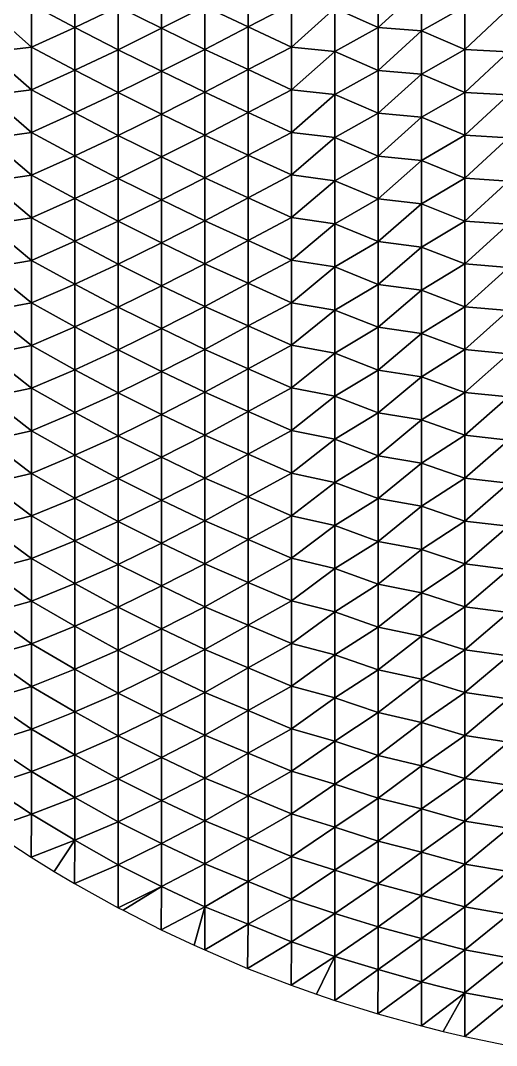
# Model space of a CAD drawing. Header units: inches. Extents: x -160 to 160, y -160 to 160.
# Drawn here: x -86.5 to -31.6, y -157.1 to -38.7 of the extents above; entities that cross this region are included whole.
import ezdxf

# ---------------------------------------------------------------- set-up
doc = ezdxf.new("R2010")
doc.units = ezdxf.units.IN
doc.header["$LTSCALE"] = 35.827254
doc.header["$MEASUREMENT"] = 0
doc.layers.add('1', color=7, linetype='CONTINUOUS')

msp = doc.modelspace()

# ---------------------------------------------------------------- linework, layer by layer
at = {"layer": '1', "linetype": 'CONTINUOUS'}
for points in [[(-80.23, -39.53), (-80.23, -34.59), (-85.24, -36.91), (-80.23, -39.53)], [(-80.23, -39.53), (-75.23, -37.16), (-80.23, -34.59), (-80.23, -39.53)], [(-70.22, -39.64), (-70.22, -34.68), (-75.23, -37.16), (-70.22, -39.64)], [(-70.22, -39.64), (-65.22, -37.13), (-70.22, -34.68), (-70.22, -39.64)], [(-60.22, -39.48), (-60.22, -34.54), (-65.22, -37.13), (-60.22, -39.48)], [(-60.22, -39.48), (-55.21, -36.9), (-60.22, -34.54), (-60.22, -39.48)], [(-45.2, -39.56), (-45.2, -34.61), (-50.2, -37.33), (-45.2, -39.56)], [(-45.2, -39.56), (-40.2, -34.95), (-45.2, -34.61), (-45.2, -39.56)], [(-40.2, -39.94), (-40.2, -34.95), (-45.2, -39.56), (-40.2, -39.94)], [(-40.2, -39.94), (-35.19, -37.14), (-40.2, -34.95), (-40.2, -39.94)], [(-85.24, -41.83), (-85.24, -36.91), (-90.25, -37.39), (-85.24, -41.83)], [(-90.25, -42.38), (-85.24, -41.83), (-90.25, -37.39), (-90.25, -42.38)], [(-85.24, -41.83), (-80.23, -39.53), (-85.24, -36.91), (-85.24, -41.83)], [(-75.23, -42.11), (-75.23, -37.16), (-80.23, -39.53), (-75.23, -42.11)], [(-75.23, -42.11), (-70.22, -39.64), (-75.23, -37.16), (-75.23, -42.11)], [(-65.22, -42.08), (-65.22, -37.13), (-70.22, -39.64), (-65.22, -42.08)], [(-65.22, -42.08), (-60.22, -39.48), (-65.22, -37.13), (-65.22, -42.08)], [(-55.21, -41.82), (-55.21, -36.9), (-60.22, -39.48), (-55.21, -41.82)], [(-55.21, -41.82), (-50.2, -37.33), (-55.21, -36.9), (-55.21, -41.82)], [(-50.2, -42.31), (-50.2, -37.33), (-55.21, -41.82), (-50.2, -42.31)], [(-50.2, -42.31), (-45.2, -39.56), (-50.2, -37.33), (-50.2, -42.31)], [(-35.19, -42.09), (-35.19, -37.14), (-40.2, -39.94), (-35.19, -42.09)], [(-35.19, -42.09), (-30.18, -37.37), (-35.19, -37.14), (-35.19, -42.09)], [(-30.18, -42.35), (-30.18, -37.37), (-35.19, -42.09), (-30.18, -42.35)], [(-80.23, -44.47), (-80.23, -39.53), (-85.24, -41.83), (-80.23, -44.47)], [(-80.23, -44.47), (-75.23, -42.11), (-80.23, -39.53), (-80.23, -44.47)], [(-70.22, -44.59), (-70.22, -39.64), (-75.23, -42.11), (-70.22, -44.59)], [(-70.22, -44.59), (-65.22, -42.08), (-70.22, -39.64), (-70.22, -44.59)], [(-60.22, -44.41), (-60.22, -39.48), (-65.22, -42.08), (-60.22, -44.41)], [(-60.22, -44.41), (-55.21, -41.82), (-60.22, -39.48), (-60.22, -44.41)], [(-45.2, -44.5), (-45.2, -39.56), (-50.2, -42.31), (-45.2, -44.5)], [(-45.2, -44.5), (-40.2, -39.94), (-45.2, -39.56), (-45.2, -44.5)], [(-40.2, -44.93), (-40.2, -39.94), (-45.2, -44.5), (-40.2, -44.93)], [(-40.2, -44.93), (-35.19, -42.09), (-40.2, -39.94), (-40.2, -44.93)], [(-85.24, -46.75), (-85.24, -41.83), (-90.25, -42.38), (-85.24, -46.75)], [(-90.25, -47.36), (-85.24, -46.75), (-90.25, -42.38), (-90.25, -47.36)], [(-85.24, -46.75), (-80.23, -44.47), (-85.24, -41.83), (-85.24, -46.75)], [(-75.23, -47.06), (-75.23, -42.11), (-80.23, -44.47), (-75.23, -47.06)], [(-75.23, -47.06), (-70.22, -44.59), (-75.23, -42.11), (-75.23, -47.06)], [(-65.22, -47.03), (-65.22, -42.08), (-70.22, -44.59), (-65.22, -47.03)], [(-65.22, -47.03), (-60.22, -44.41), (-65.22, -42.08), (-65.22, -47.03)], [(-55.21, -46.74), (-55.21, -41.82), (-60.22, -44.41), (-55.21, -46.74)], [(-55.21, -46.74), (-50.2, -42.31), (-55.21, -41.82), (-55.21, -46.74)], [(-50.2, -47.29), (-50.2, -42.31), (-55.21, -46.74), (-50.2, -47.29)], [(-50.2, -47.29), (-45.2, -44.5), (-50.2, -42.31), (-50.2, -47.29)], [(-35.19, -47.04), (-35.19, -42.09), (-40.2, -44.93), (-35.19, -47.04)], [(-35.19, -47.04), (-30.18, -42.35), (-35.19, -42.09), (-35.19, -47.04)], [(-30.18, -47.33), (-30.18, -42.35), (-35.19, -47.04), (-30.18, -47.33)], [(-80.23, -49.42), (-80.23, -44.47), (-85.24, -46.75), (-80.23, -49.42)], [(-80.23, -49.42), (-75.23, -47.06), (-80.23, -44.47), (-80.23, -49.42)], [(-70.22, -49.55), (-70.22, -44.59), (-75.23, -47.06), (-70.22, -49.55)], [(-70.22, -49.55), (-65.22, -47.03), (-70.22, -44.59), (-70.22, -49.55)], [(-60.22, -49.35), (-60.22, -44.41), (-65.22, -47.03), (-60.22, -49.35)], [(-60.22, -49.35), (-55.21, -46.74), (-60.22, -44.41), (-60.22, -49.35)], [(-45.2, -49.45), (-45.2, -44.5), (-50.2, -47.29), (-45.2, -49.45)], [(-45.2, -49.45), (-40.2, -44.93), (-45.2, -44.5), (-45.2, -49.45)], [(-40.2, -49.92), (-40.2, -44.93), (-45.2, -49.45), (-40.2, -49.92)], [(-40.2, -49.92), (-35.19, -47.04), (-40.2, -44.93), (-40.2, -49.92)], [(-85.24, -51.67), (-85.24, -46.75), (-90.25, -47.36), (-85.24, -51.67)], [(-85.24, -51.67), (-80.23, -49.42), (-85.24, -46.75), (-85.24, -51.67)], [(-75.23, -52.02), (-75.23, -47.06), (-80.23, -49.42), (-75.23, -52.02)], [(-75.23, -52.02), (-70.22, -49.55), (-75.23, -47.06), (-75.23, -52.02)], [(-65.22, -51.98), (-65.22, -47.03), (-70.22, -49.55), (-65.22, -51.98)], [(-65.22, -51.98), (-60.22, -49.35), (-65.22, -47.03), (-65.22, -51.98)], [(-55.21, -51.66), (-55.21, -46.74), (-60.22, -49.35), (-55.21, -51.66)], [(-55.21, -51.66), (-50.2, -47.29), (-55.21, -46.74), (-55.21, -51.66)], [(-50.2, -52.27), (-50.2, -47.29), (-55.21, -51.66), (-50.2, -52.27)], [(-50.2, -52.27), (-45.2, -49.45), (-50.2, -47.29), (-50.2, -52.27)], [(-35.19, -51.99), (-35.19, -47.04), (-40.2, -49.92), (-35.19, -51.99)], [(-35.19, -51.99), (-30.18, -47.33), (-35.19, -47.04), (-35.19, -51.99)], [(-30.18, -52.31), (-30.18, -47.33), (-35.19, -51.99), (-30.18, -52.31)], [(-90.25, -52.35), (-85.24, -51.67), (-90.25, -47.36), (-90.25, -52.35)], [(-80.23, -54.36), (-80.23, -49.42), (-85.24, -51.67), (-80.23, -54.36)], [(-80.23, -54.36), (-75.23, -52.02), (-80.23, -49.42), (-80.23, -54.36)], [(-70.22, -54.5), (-70.22, -49.55), (-75.23, -52.02), (-70.22, -54.5)], [(-70.22, -54.5), (-65.22, -51.98), (-70.22, -49.55), (-70.22, -54.5)], [(-60.22, -54.28), (-60.22, -49.35), (-65.22, -51.98), (-60.22, -54.28)], [(-60.22, -54.28), (-55.21, -51.66), (-60.22, -49.35), (-60.22, -54.28)], [(-45.2, -54.39), (-45.2, -49.45), (-50.2, -52.27), (-45.2, -54.39)], [(-45.2, -54.39), (-40.2, -49.92), (-45.2, -49.45), (-45.2, -54.39)], [(-40.2, -54.92), (-40.2, -49.92), (-45.2, -54.39), (-40.2, -54.92)], [(-40.2, -54.92), (-35.19, -51.99), (-40.2, -49.92), (-40.2, -54.92)], [(-85.24, -56.59), (-85.24, -51.67), (-90.25, -52.35), (-85.24, -56.59)], [(-85.24, -56.59), (-80.23, -54.36), (-85.24, -51.67), (-85.24, -56.59)], [(-75.23, -56.97), (-75.23, -52.02), (-80.23, -54.36), (-75.23, -56.97)], [(-75.23, -56.97), (-70.22, -54.5), (-75.23, -52.02), (-75.23, -56.97)], [(-65.22, -56.93), (-65.22, -51.98), (-70.22, -54.5), (-65.22, -56.93)], [(-65.22, -56.93), (-60.22, -54.28), (-65.22, -51.98), (-65.22, -56.93)], [(-55.21, -56.58), (-55.21, -51.66), (-60.22, -54.28), (-55.21, -56.58)], [(-55.21, -56.58), (-50.2, -52.27), (-55.21, -51.66), (-55.21, -56.58)], [(-35.19, -56.94), (-35.19, -51.99), (-40.2, -54.92), (-35.19, -56.94)], [(-35.19, -56.94), (-30.18, -52.31), (-35.19, -51.99), (-35.19, -56.94)], [(-90.25, -57.33), (-85.24, -56.59), (-90.25, -52.35), (-90.25, -57.33)], [(-50.2, -57.25), (-50.2, -52.27), (-55.21, -56.58), (-50.2, -57.25)], [(-50.2, -57.25), (-45.2, -54.39), (-50.2, -52.27), (-50.2, -57.25)], [(-30.18, -57.3), (-30.18, -52.31), (-35.19, -56.94), (-30.18, -57.3)], [(-80.23, -59.3), (-80.23, -54.36), (-85.24, -56.59), (-80.23, -59.3)], [(-80.23, -59.3), (-75.23, -56.97), (-80.23, -54.36), (-80.23, -59.3)], [(-60.22, -59.22), (-60.22, -54.28), (-65.22, -56.93), (-60.22, -59.22)], [(-60.22, -59.22), (-55.21, -56.58), (-60.22, -54.28), (-60.22, -59.22)], [(-45.2, -59.34), (-45.2, -54.39), (-50.2, -57.25), (-45.2, -59.34)], [(-45.2, -59.34), (-40.2, -54.92), (-45.2, -54.39), (-45.2, -59.34)], [(-70.22, -59.46), (-70.22, -54.5), (-75.23, -56.97), (-70.22, -59.46)], [(-70.22, -59.46), (-65.22, -56.93), (-70.22, -54.5), (-70.22, -59.46)], [(-40.2, -59.91), (-40.2, -54.92), (-45.2, -59.34), (-40.2, -59.91)], [(-40.2, -59.91), (-35.19, -56.94), (-40.2, -54.92), (-40.2, -59.91)], [(-85.24, -61.52), (-85.24, -56.59), (-90.25, -57.33), (-85.24, -61.52)], [(-85.24, -61.52), (-80.23, -59.3), (-85.24, -56.59), (-85.24, -61.52)], [(-55.21, -61.49), (-55.21, -56.58), (-60.22, -59.22), (-55.21, -61.49)], [(-55.21, -61.49), (-50.2, -57.25), (-55.21, -56.58), (-55.21, -61.49)], [(-90.25, -62.32), (-85.24, -61.52), (-90.25, -57.33), (-90.25, -62.32)], [(-75.23, -61.93), (-75.23, -56.97), (-80.23, -59.3), (-75.23, -61.93)], [(-75.23, -61.93), (-70.22, -59.46), (-75.23, -56.97), (-75.23, -61.93)], [(-65.22, -61.88), (-65.22, -56.93), (-70.22, -59.46), (-65.22, -61.88)], [(-65.22, -61.88), (-60.22, -59.22), (-65.22, -56.93), (-65.22, -61.88)], [(-50.2, -62.22), (-50.2, -57.25), (-55.21, -61.49), (-50.2, -62.22)], [(-50.2, -62.22), (-45.2, -59.34), (-50.2, -57.25), (-50.2, -62.22)], [(-35.19, -61.9), (-35.19, -56.94), (-40.2, -59.91), (-35.19, -61.9)], [(-35.19, -61.9), (-30.18, -57.3), (-35.19, -56.94), (-35.19, -61.9)], [(-30.18, -62.28), (-30.18, -57.3), (-35.19, -61.9), (-30.18, -62.28)], [(-80.23, -64.24), (-80.23, -59.3), (-85.24, -61.52), (-80.23, -64.24)], [(-80.23, -64.24), (-75.23, -61.93), (-80.23, -59.3), (-80.23, -64.24)], [(-70.22, -64.41), (-70.22, -59.46), (-75.23, -61.93), (-70.22, -64.41)], [(-70.22, -64.41), (-65.22, -61.88), (-70.22, -59.46), (-70.22, -64.41)], [(-60.22, -64.15), (-60.22, -59.22), (-65.22, -61.88), (-60.22, -64.15)], [(-60.22, -64.15), (-55.21, -61.49), (-60.22, -59.22), (-60.22, -64.15)], [(-45.2, -64.28), (-45.2, -59.34), (-50.2, -62.22), (-45.2, -64.28)], [(-45.2, -64.28), (-40.2, -59.91), (-45.2, -59.34), (-45.2, -64.28)], [(-40.2, -64.9), (-40.2, -59.91), (-45.2, -64.28), (-40.2, -64.9)], [(-40.2, -64.9), (-35.19, -61.9), (-40.2, -59.91), (-40.2, -64.9)], [(-85.24, -66.44), (-85.24, -61.52), (-90.25, -62.32), (-85.24, -66.44)], [(-85.24, -66.44), (-80.23, -64.24), (-85.24, -61.52), (-85.24, -66.44)], [(-55.21, -66.41), (-55.21, -61.49), (-60.22, -64.15), (-55.21, -66.41)], [(-55.21, -66.41), (-50.2, -62.22), (-55.21, -61.49), (-55.21, -66.41)], [(-90.25, -67.3), (-85.24, -66.44), (-90.25, -62.32), (-90.25, -67.3)], [(-75.23, -66.88), (-75.23, -61.93), (-80.23, -64.24), (-75.23, -66.88)], [(-75.23, -66.88), (-70.22, -64.41), (-75.23, -61.93), (-75.23, -66.88)], [(-65.22, -66.83), (-65.22, -61.88), (-70.22, -64.41), (-65.22, -66.83)], [(-65.22, -66.83), (-60.22, -64.15), (-65.22, -61.88), (-65.22, -66.83)], [(-50.2, -67.2), (-50.2, -62.22), (-55.21, -66.41), (-50.2, -67.2)], [(-50.2, -67.2), (-45.2, -64.28), (-50.2, -62.22), (-50.2, -67.2)], [(-35.19, -66.85), (-35.19, -61.9), (-40.2, -64.9), (-35.19, -66.85)], [(-35.19, -66.85), (-30.18, -62.28), (-35.19, -61.9), (-35.19, -66.85)], [(-30.18, -67.26), (-30.18, -62.28), (-35.19, -66.85), (-30.18, -67.26)], [(-80.23, -69.18), (-80.23, -64.24), (-85.24, -66.44), (-80.23, -69.18)], [(-80.23, -69.18), (-75.23, -66.88), (-80.23, -64.24), (-80.23, -69.18)], [(-70.22, -69.37), (-70.22, -64.41), (-75.23, -66.88), (-70.22, -69.37)], [(-70.22, -69.37), (-65.22, -66.83), (-70.22, -64.41), (-70.22, -69.37)], [(-60.22, -69.09), (-60.22, -64.15), (-65.22, -66.83), (-60.22, -69.09)], [(-60.22, -69.09), (-55.21, -66.41), (-60.22, -64.15), (-60.22, -69.09)], [(-45.2, -69.23), (-45.2, -64.28), (-50.2, -67.2), (-45.2, -69.23)], [(-45.2, -69.23), (-40.2, -64.9), (-45.2, -64.28), (-45.2, -69.23)], [(-40.2, -69.89), (-40.2, -64.9), (-45.2, -69.23), (-40.2, -69.89)], [(-40.2, -69.89), (-35.19, -66.85), (-40.2, -64.9), (-40.2, -69.89)], [(-85.24, -71.36), (-85.24, -66.44), (-90.25, -67.3), (-85.24, -71.36)], [(-90.25, -72.29), (-85.24, -71.36), (-90.25, -67.3), (-90.25, -72.29)], [(-85.24, -71.36), (-80.23, -69.18), (-85.24, -66.44), (-85.24, -71.36)], [(-75.23, -71.83), (-75.23, -66.88), (-80.23, -69.18), (-75.23, -71.83)], [(-75.23, -71.83), (-70.22, -69.37), (-75.23, -66.88), (-75.23, -71.83)], [(-65.22, -71.78), (-65.22, -66.83), (-70.22, -69.37), (-65.22, -71.78)], [(-65.22, -71.78), (-60.22, -69.09), (-65.22, -66.83), (-65.22, -71.78)], [(-55.21, -71.33), (-55.21, -66.41), (-60.22, -69.09), (-55.21, -71.33)], [(-55.21, -71.33), (-50.2, -67.2), (-55.21, -66.41), (-55.21, -71.33)], [(-50.2, -72.18), (-50.2, -67.2), (-55.21, -71.33), (-50.2, -72.18)], [(-50.2, -72.18), (-45.2, -69.23), (-50.2, -67.2), (-50.2, -72.18)], [(-35.19, -71.8), (-35.19, -66.85), (-40.2, -69.89), (-35.19, -71.8)], [(-35.19, -71.8), (-30.18, -67.26), (-35.19, -66.85), (-35.19, -71.8)], [(-30.18, -72.24), (-30.18, -67.26), (-35.19, -71.8), (-30.18, -72.24)], [(-80.23, -74.12), (-80.23, -69.18), (-85.24, -71.36), (-80.23, -74.12)], [(-80.23, -74.12), (-75.23, -71.83), (-80.23, -69.18), (-80.23, -74.12)], [(-70.22, -74.32), (-70.22, -69.37), (-75.23, -71.83), (-70.22, -74.32)], [(-70.22, -74.32), (-65.22, -71.78), (-70.22, -69.37), (-70.22, -74.32)], [(-60.22, -74.02), (-60.22, -69.09), (-65.22, -71.78), (-60.22, -74.02)], [(-60.22, -74.02), (-55.21, -71.33), (-60.22, -69.09), (-60.22, -74.02)], [(-45.2, -74.17), (-45.2, -69.23), (-50.2, -72.18), (-45.2, -74.17)], [(-45.2, -74.17), (-40.2, -69.89), (-45.2, -69.23), (-45.2, -74.17)], [(-40.2, -74.89), (-40.2, -69.89), (-45.2, -74.17), (-40.2, -74.89)], [(-40.2, -74.89), (-35.19, -71.8), (-40.2, -69.89), (-40.2, -74.89)], [(-85.24, -76.28), (-85.24, -71.36), (-90.25, -72.29), (-85.24, -76.28)], [(-85.24, -76.28), (-80.23, -74.12), (-85.24, -71.36), (-85.24, -76.28)], [(-75.23, -76.79), (-75.23, -71.83), (-80.23, -74.12), (-75.23, -76.79)], [(-75.23, -76.79), (-70.22, -74.32), (-75.23, -71.83), (-75.23, -76.79)], [(-65.22, -76.73), (-65.22, -71.78), (-70.22, -74.32), (-65.22, -76.73)], [(-65.22, -76.73), (-60.22, -74.02), (-65.22, -71.78), (-65.22, -76.73)], [(-55.21, -76.25), (-55.21, -71.33), (-60.22, -74.02), (-55.21, -76.25)], [(-55.21, -76.25), (-50.2, -72.18), (-55.21, -71.33), (-55.21, -76.25)], [(-50.2, -77.16), (-50.2, -72.18), (-55.21, -76.25), (-50.2, -77.16)], [(-50.2, -77.16), (-45.2, -74.17), (-50.2, -72.18), (-50.2, -77.16)], [(-35.19, -76.75), (-35.19, -71.8), (-40.2, -74.89), (-35.19, -76.75)], [(-35.19, -76.75), (-30.18, -72.24), (-35.19, -71.8), (-35.19, -76.75)], [(-90.25, -77.28), (-85.24, -76.28), (-90.25, -72.29), (-90.25, -77.28)], [(-30.18, -77.23), (-30.18, -72.24), (-35.19, -76.75), (-30.18, -77.23)], [(-80.23, -79.07), (-80.23, -74.12), (-85.24, -76.28), (-80.23, -79.07)], [(-80.23, -79.07), (-75.23, -76.79), (-80.23, -74.12), (-80.23, -79.07)], [(-70.22, -79.28), (-70.22, -74.32), (-75.23, -76.79), (-70.22, -79.28)], [(-70.22, -79.28), (-65.22, -76.73), (-70.22, -74.32), (-70.22, -79.28)], [(-60.22, -78.96), (-60.22, -74.02), (-65.22, -76.73), (-60.22, -78.96)], [(-60.22, -78.96), (-55.21, -76.25), (-60.22, -74.02), (-60.22, -78.96)], [(-45.2, -79.12), (-45.2, -74.17), (-50.2, -77.16), (-45.2, -79.12)], [(-45.2, -79.12), (-40.2, -74.89), (-45.2, -74.17), (-45.2, -79.12)], [(-40.2, -79.88), (-40.2, -74.89), (-45.2, -79.12), (-40.2, -79.88)], [(-40.2, -79.88), (-35.19, -76.75), (-40.2, -74.89), (-40.2, -79.88)], [(-85.24, -81.2), (-85.24, -76.28), (-90.25, -77.28), (-85.24, -81.2)], [(-85.24, -81.2), (-80.23, -79.07), (-85.24, -76.28), (-85.24, -81.2)], [(-75.23, -81.74), (-75.23, -76.79), (-80.23, -79.07), (-75.23, -81.74)], [(-75.23, -81.74), (-70.22, -79.28), (-75.23, -76.79), (-75.23, -81.74)], [(-65.22, -81.68), (-65.22, -76.73), (-70.22, -79.28), (-65.22, -81.68)], [(-65.22, -81.68), (-60.22, -78.96), (-65.22, -76.73), (-65.22, -81.68)], [(-55.21, -81.17), (-55.21, -76.25), (-60.22, -78.96), (-55.21, -81.17)], [(-55.21, -81.17), (-50.2, -77.16), (-55.21, -76.25), (-55.21, -81.17)], [(-35.19, -81.7), (-35.19, -76.75), (-40.2, -79.88), (-35.19, -81.7)], [(-35.19, -81.7), (-30.18, -77.23), (-35.19, -76.75), (-35.19, -81.7)], [(-90.25, -82.26), (-85.24, -81.2), (-90.25, -77.28), (-90.25, -82.26)], [(-50.2, -82.13), (-50.2, -77.16), (-55.21, -81.17), (-50.2, -82.13)], [(-50.2, -82.13), (-45.2, -79.12), (-50.2, -77.16), (-50.2, -82.13)], [(-30.18, -82.21), (-30.18, -77.23), (-35.19, -81.7), (-30.18, -82.21)], [(-80.23, -84.01), (-80.23, -79.07), (-85.24, -81.2), (-80.23, -84.01)], [(-80.23, -84.01), (-75.23, -81.74), (-80.23, -79.07), (-80.23, -84.01)], [(-70.22, -84.23), (-70.22, -79.28), (-75.23, -81.74), (-70.22, -84.23)], [(-70.22, -84.23), (-65.22, -81.68), (-70.22, -79.28), (-70.22, -84.23)], [(-60.22, -83.89), (-60.22, -78.96), (-65.22, -81.68), (-60.22, -83.89)], [(-60.22, -83.89), (-55.21, -81.17), (-60.22, -78.96), (-60.22, -83.89)], [(-45.2, -84.06), (-45.2, -79.12), (-50.2, -82.13), (-45.2, -84.06)], [(-45.2, -84.06), (-40.2, -79.88), (-45.2, -79.12), (-45.2, -84.06)], [(-40.2, -84.87), (-40.2, -79.88), (-45.2, -84.06), (-40.2, -84.87)], [(-40.2, -84.87), (-35.19, -81.7), (-40.2, -79.88), (-40.2, -84.87)], [(-85.24, -86.12), (-85.24, -81.2), (-90.25, -82.26), (-85.24, -86.12)], [(-85.24, -86.12), (-80.23, -84.01), (-85.24, -81.2), (-85.24, -86.12)], [(-55.21, -86.09), (-55.21, -81.17), (-60.22, -83.89), (-55.21, -86.09)], [(-55.21, -86.09), (-50.2, -82.13), (-55.21, -81.17), (-55.21, -86.09)], [(-90.25, -87.25), (-85.24, -86.12), (-90.25, -82.26), (-90.25, -87.25)], [(-75.23, -86.7), (-75.23, -81.74), (-80.23, -84.01), (-75.23, -86.7)], [(-75.23, -86.7), (-70.22, -84.23), (-75.23, -81.74), (-75.23, -86.7)], [(-65.22, -86.63), (-65.22, -81.68), (-70.22, -84.23), (-65.22, -86.63)], [(-65.22, -86.63), (-60.22, -83.89), (-65.22, -81.68), (-65.22, -86.63)], [(-50.2, -87.11), (-50.2, -82.13), (-55.21, -86.09), (-50.2, -87.11)], [(-50.2, -87.11), (-45.2, -84.06), (-50.2, -82.13), (-50.2, -87.11)], [(-35.19, -86.65), (-35.19, -81.7), (-40.2, -84.87), (-35.19, -86.65)], [(-35.19, -86.65), (-30.18, -82.21), (-35.19, -81.7), (-35.19, -86.65)], [(-30.18, -87.19), (-30.18, -82.21), (-35.19, -86.65), (-30.18, -87.19)], [(-80.23, -88.95), (-80.23, -84.01), (-85.24, -86.12), (-80.23, -88.95)], [(-80.23, -88.95), (-75.23, -86.7), (-80.23, -84.01), (-80.23, -88.95)], [(-60.22, -88.83), (-60.22, -83.89), (-65.22, -86.63), (-60.22, -88.83)], [(-60.22, -88.83), (-55.21, -86.09), (-60.22, -83.89), (-60.22, -88.83)], [(-70.22, -89.19), (-70.22, -84.23), (-75.23, -86.7), (-70.22, -89.19)], [(-70.22, -89.19), (-65.22, -86.63), (-70.22, -84.23), (-70.22, -89.19)], [(-45.2, -89.01), (-45.2, -84.06), (-50.2, -87.11), (-45.2, -89.01)], [(-45.2, -89.01), (-40.2, -84.87), (-45.2, -84.06), (-45.2, -89.01)], [(-40.2, -89.86), (-40.2, -84.87), (-45.2, -89.01), (-40.2, -89.86)], [(-40.2, -89.86), (-35.19, -86.65), (-40.2, -84.87), (-40.2, -89.86)], [(-85.24, -91.04), (-85.24, -86.12), (-90.25, -87.25), (-85.24, -91.04)], [(-85.24, -91.04), (-80.23, -88.95), (-85.24, -86.12), (-85.24, -91.04)], [(-55.21, -91.01), (-55.21, -86.09), (-60.22, -88.83), (-55.21, -91.01)], [(-55.21, -91.01), (-50.2, -87.11), (-55.21, -86.09), (-55.21, -91.01)], [(-90.25, -92.23), (-85.24, -91.04), (-90.25, -87.25), (-90.25, -92.23)], [(-75.23, -91.65), (-75.23, -86.7), (-80.23, -88.95), (-75.23, -91.65)], [(-75.23, -91.65), (-70.22, -89.19), (-75.23, -86.7), (-75.23, -91.65)], [(-65.22, -91.58), (-65.22, -86.63), (-70.22, -89.19), (-65.22, -91.58)], [(-65.22, -91.58), (-60.22, -88.83), (-65.22, -86.63), (-65.22, -91.58)], [(-50.2, -92.09), (-50.2, -87.11), (-55.21, -91.01), (-50.2, -92.09)], [(-50.2, -92.09), (-45.2, -89.01), (-50.2, -87.11), (-50.2, -92.09)], [(-35.19, -91.61), (-35.19, -86.65), (-40.2, -89.86), (-35.19, -91.61)], [(-35.19, -91.61), (-30.18, -87.19), (-35.19, -86.65), (-35.19, -91.61)], [(-30.18, -92.17), (-30.18, -87.19), (-35.19, -91.61), (-30.18, -92.17)], [(-80.23, -93.89), (-80.23, -88.95), (-85.24, -91.04), (-80.23, -93.89)], [(-80.23, -93.89), (-75.23, -91.65), (-80.23, -88.95), (-80.23, -93.89)], [(-70.22, -94.14), (-70.22, -89.19), (-75.23, -91.65), (-70.22, -94.14)], [(-70.22, -94.14), (-65.22, -91.58), (-70.22, -89.19), (-70.22, -94.14)], [(-60.22, -93.76), (-60.22, -88.83), (-65.22, -91.58), (-60.22, -93.76)], [(-60.22, -93.76), (-55.21, -91.01), (-60.22, -88.83), (-60.22, -93.76)], [(-45.2, -93.95), (-45.2, -89.01), (-50.2, -92.09), (-45.2, -93.95)], [(-45.2, -93.95), (-40.2, -89.86), (-45.2, -89.01), (-45.2, -93.95)], [(-40.2, -94.85), (-40.2, -89.86), (-45.2, -93.95), (-40.2, -94.85)], [(-40.2, -94.85), (-35.19, -91.61), (-40.2, -89.86), (-40.2, -94.85)], [(-85.24, -95.96), (-85.24, -91.04), (-90.25, -92.23), (-85.24, -95.96)], [(-85.24, -95.96), (-80.23, -93.89), (-85.24, -91.04), (-85.24, -95.96)], [(-55.21, -95.93), (-55.21, -91.01), (-60.22, -93.76), (-55.21, -95.93)], [(-55.21, -95.93), (-50.2, -92.09), (-55.21, -91.01), (-55.21, -95.93)], [(-90.25, -97.22), (-85.24, -95.96), (-90.25, -92.23), (-90.25, -97.22)], [(-75.23, -96.6), (-75.23, -91.65), (-80.23, -93.89), (-75.23, -96.6)], [(-75.23, -96.6), (-70.22, -94.14), (-75.23, -91.65), (-75.23, -96.6)], [(-65.22, -96.53), (-65.22, -91.58), (-70.22, -94.14), (-65.22, -96.53)], [(-65.22, -96.53), (-60.22, -93.76), (-65.22, -91.58), (-65.22, -96.53)], [(-50.2, -97.07), (-50.2, -92.09), (-55.21, -95.93), (-50.2, -97.07)], [(-50.2, -97.07), (-45.2, -93.95), (-50.2, -92.09), (-50.2, -97.07)], [(-35.19, -96.56), (-35.19, -91.61), (-40.2, -94.85), (-35.19, -96.56)], [(-35.19, -96.56), (-30.18, -92.17), (-35.19, -91.61), (-35.19, -96.56)], [(-30.18, -97.15), (-30.18, -92.17), (-35.19, -96.56), (-30.18, -97.15)], [(-80.23, -98.83), (-80.23, -93.89), (-85.24, -95.96), (-80.23, -98.83)], [(-80.23, -98.83), (-75.23, -96.6), (-80.23, -93.89), (-80.23, -98.83)], [(-70.22, -99.1), (-70.22, -94.14), (-75.23, -96.6), (-70.22, -99.1)], [(-70.22, -99.1), (-65.22, -96.53), (-70.22, -94.14), (-70.22, -99.1)], [(-60.22, -98.7), (-60.22, -93.76), (-65.22, -96.53), (-60.22, -98.7)], [(-60.22, -98.7), (-55.21, -95.93), (-60.22, -93.76), (-60.22, -98.7)], [(-45.2, -98.9), (-45.2, -93.95), (-50.2, -97.07), (-45.2, -98.9)], [(-45.2, -98.9), (-40.2, -94.85), (-45.2, -93.95), (-45.2, -98.9)], [(-40.2, -99.85), (-40.2, -94.85), (-45.2, -98.9), (-40.2, -99.85)], [(-40.2, -99.85), (-35.19, -96.56), (-40.2, -94.85), (-40.2, -99.85)], [(-85.24, -100.89), (-85.24, -95.96), (-90.25, -97.22), (-85.24, -100.89)], [(-85.24, -100.89), (-80.23, -98.83), (-85.24, -95.96), (-85.24, -100.89)], [(-75.23, -101.56), (-75.23, -96.6), (-80.23, -98.83), (-75.23, -101.56)], [(-75.23, -101.56), (-70.22, -99.1), (-75.23, -96.6), (-75.23, -101.56)], [(-65.22, -101.49), (-65.22, -96.53), (-70.22, -99.1), (-65.22, -101.49)], [(-65.22, -101.49), (-60.22, -98.7), (-65.22, -96.53), (-65.22, -101.49)], [(-55.21, -100.85), (-55.21, -95.93), (-60.22, -98.7), (-55.21, -100.85)], [(-55.21, -100.85), (-50.2, -97.07), (-55.21, -95.93), (-55.21, -100.85)], [(-50.2, -102.05), (-50.2, -97.07), (-55.21, -100.85), (-50.2, -102.05)], [(-50.2, -102.05), (-45.2, -98.9), (-50.2, -97.07), (-50.2, -102.05)], [(-35.19, -101.51), (-35.19, -96.56), (-40.2, -99.85), (-35.19, -101.51)], [(-35.19, -101.51), (-30.18, -97.15), (-35.19, -96.56), (-35.19, -101.51)], [(-90.25, -102.2), (-85.24, -100.89), (-90.25, -97.22), (-90.25, -102.2)], [(-30.18, -102.14), (-30.18, -97.15), (-35.19, -101.51), (-30.18, -102.14)], [(-80.23, -103.77), (-80.23, -98.83), (-85.24, -100.89), (-80.23, -103.77)], [(-80.23, -103.77), (-75.23, -101.56), (-80.23, -98.83), (-80.23, -103.77)], [(-70.22, -104.05), (-70.22, -99.1), (-75.23, -101.56), (-70.22, -104.05)], [(-70.22, -104.05), (-65.22, -101.49), (-70.22, -99.1), (-70.22, -104.05)], [(-60.22, -103.63), (-60.22, -98.7), (-65.22, -101.49), (-60.22, -103.63)], [(-60.22, -103.63), (-55.21, -100.85), (-60.22, -98.7), (-60.22, -103.63)], [(-45.2, -103.84), (-45.2, -98.9), (-50.2, -102.05), (-45.2, -103.84)], [(-45.2, -103.84), (-40.2, -99.85), (-45.2, -98.9), (-45.2, -103.84)], [(-40.2, -104.84), (-40.2, -99.85), (-45.2, -103.84), (-40.2, -104.84)], [(-40.2, -104.84), (-35.19, -101.51), (-40.2, -99.85), (-40.2, -104.84)], [(-85.24, -105.81), (-85.24, -100.89), (-90.25, -102.2), (-85.24, -105.81)], [(-85.24, -105.81), (-80.23, -103.77), (-85.24, -100.89), (-85.24, -105.81)], [(-75.23, -106.51), (-75.23, -101.56), (-80.23, -103.77), (-75.23, -106.51)], [(-75.23, -106.51), (-70.22, -104.05), (-75.23, -101.56), (-75.23, -106.51)], [(-65.22, -106.44), (-65.22, -101.49), (-70.22, -104.05), (-65.22, -106.44)], [(-65.22, -106.44), (-60.22, -103.63), (-65.22, -101.49), (-65.22, -106.44)], [(-55.21, -105.77), (-55.21, -100.85), (-60.22, -103.63), (-55.21, -105.77)], [(-55.21, -105.77), (-50.2, -102.05), (-55.21, -100.85), (-55.21, -105.77)], [(-35.19, -106.46), (-35.19, -101.51), (-40.2, -104.84), (-35.19, -106.46)], [(-35.19, -106.46), (-30.18, -102.14), (-35.19, -101.51), (-35.19, -106.46)], [(-90.25, -107.19), (-85.24, -105.81), (-90.25, -102.2), (-90.25, -107.19)], [(-50.2, -107.02), (-50.2, -102.05), (-55.21, -105.77), (-50.2, -107.02)], [(-50.2, -107.02), (-45.2, -103.84), (-50.2, -102.05), (-50.2, -107.02)], [(-30.18, -107.12), (-30.18, -102.14), (-35.19, -106.46), (-30.18, -107.12)], [(-80.23, -108.71), (-80.23, -103.77), (-85.24, -105.81), (-80.23, -108.71)], [(-80.23, -108.71), (-75.23, -106.51), (-80.23, -103.77), (-80.23, -108.71)], [(-70.22, -109.01), (-70.22, -104.05), (-75.23, -106.51), (-70.22, -109.01)], [(-70.22, -109.01), (-65.22, -106.44), (-70.22, -104.05), (-70.22, -109.01)], [(-60.22, -108.57), (-60.22, -103.63), (-65.22, -106.44), (-60.22, -108.57)], [(-60.22, -108.57), (-55.21, -105.77), (-60.22, -103.63), (-60.22, -108.57)], [(-45.2, -108.79), (-45.2, -103.84), (-50.2, -107.02), (-45.2, -108.79)], [(-45.2, -108.79), (-40.2, -104.84), (-45.2, -103.84), (-45.2, -108.79)], [(-40.2, -109.83), (-40.2, -104.84), (-45.2, -108.79), (-40.2, -109.83)], [(-40.2, -109.83), (-35.19, -106.46), (-40.2, -104.84), (-40.2, -109.83)], [(-85.24, -110.73), (-85.24, -105.81), (-90.25, -107.19), (-85.24, -110.73)], [(-85.24, -110.73), (-80.23, -108.71), (-85.24, -105.81), (-85.24, -110.73)], [(-75.23, -111.47), (-75.23, -106.51), (-80.23, -108.71), (-75.23, -111.47)], [(-75.23, -111.47), (-70.22, -109.01), (-75.23, -106.51), (-75.23, -111.47)], [(-65.22, -111.39), (-65.22, -106.44), (-70.22, -109.01), (-65.22, -111.39)], [(-65.22, -111.39), (-60.22, -108.57), (-65.22, -106.44), (-65.22, -111.39)], [(-55.21, -110.69), (-55.21, -105.77), (-60.22, -108.57), (-55.21, -110.69)], [(-55.21, -110.69), (-50.2, -107.02), (-55.21, -105.77), (-55.21, -110.69)], [(-35.19, -111.41), (-35.19, -106.46), (-40.2, -109.83), (-35.19, -111.41)], [(-35.19, -111.41), (-30.18, -107.12), (-35.19, -106.46), (-35.19, -111.41)], [(-90.25, -112.17), (-85.24, -110.73), (-90.25, -107.19), (-90.25, -112.17)], [(-50.2, -112), (-50.2, -107.02), (-55.21, -110.69), (-50.2, -112)], [(-50.2, -112), (-45.2, -108.79), (-50.2, -107.02), (-50.2, -112)], [(-30.18, -112.1), (-30.18, -107.12), (-35.19, -111.41), (-30.18, -112.1)], [(-80.23, -113.66), (-80.23, -108.71), (-85.24, -110.73), (-80.23, -113.66)], [(-80.23, -113.66), (-75.23, -111.47), (-80.23, -108.71), (-80.23, -113.66)], [(-60.22, -113.5), (-60.22, -108.57), (-65.22, -111.39), (-60.22, -113.5)], [(-60.22, -113.5), (-55.21, -110.69), (-60.22, -108.57), (-60.22, -113.5)], [(-45.2, -113.73), (-45.2, -108.79), (-50.2, -112), (-45.2, -113.73)], [(-45.2, -113.73), (-40.2, -109.83), (-45.2, -108.79), (-45.2, -113.73)], [(-70.22, -113.96), (-70.22, -109.01), (-75.23, -111.47), (-70.22, -113.96)], [(-70.22, -113.96), (-65.22, -111.39), (-70.22, -109.01), (-70.22, -113.96)], [(-40.2, -114.82), (-40.2, -109.83), (-45.2, -113.73), (-40.2, -114.82)], [(-40.2, -114.82), (-35.19, -111.41), (-40.2, -109.83), (-40.2, -114.82)], [(-85.24, -115.65), (-85.24, -110.73), (-90.25, -112.17), (-85.24, -115.65)], [(-85.24, -115.65), (-80.23, -113.66), (-85.24, -110.73), (-85.24, -115.65)], [(-55.21, -115.61), (-55.21, -110.69), (-60.22, -113.5), (-55.21, -115.61)], [(-55.21, -115.61), (-50.2, -112), (-55.21, -110.69), (-55.21, -115.61)], [(-90.25, -117.16), (-85.24, -115.65), (-90.25, -112.17), (-90.25, -117.16)], [(-75.23, -116.42), (-75.23, -111.47), (-80.23, -113.66), (-75.23, -116.42)], [(-75.23, -116.42), (-70.22, -113.96), (-75.23, -111.47), (-75.23, -116.42)], [(-65.22, -116.34), (-65.22, -111.39), (-70.22, -113.96), (-65.22, -116.34)], [(-65.22, -116.34), (-60.22, -113.5), (-65.22, -111.39), (-65.22, -116.34)], [(-50.2, -116.98), (-50.2, -112), (-55.21, -115.61), (-50.2, -116.98)], [(-50.2, -116.98), (-45.2, -113.73), (-50.2, -112), (-50.2, -116.98)], [(-35.19, -116.36), (-35.19, -111.41), (-40.2, -114.82), (-35.19, -116.36)], [(-35.19, -116.36), (-30.18, -112.1), (-35.19, -111.41), (-35.19, -116.36)], [(-30.18, -117.08), (-30.18, -112.1), (-35.19, -116.36), (-30.18, -117.08)], [(-60.22, -118.43), (-60.22, -113.5), (-65.22, -116.34), (-60.22, -118.43)], [(-60.22, -118.43), (-55.21, -115.61), (-60.22, -113.5), (-60.22, -118.43)], [(-80.23, -118.6), (-80.23, -113.66), (-85.24, -115.65), (-80.23, -118.6)], [(-80.23, -118.6), (-75.23, -116.42), (-80.23, -113.66), (-80.23, -118.6)], [(-70.22, -118.92), (-70.22, -113.96), (-75.23, -116.42), (-70.22, -118.92)], [(-70.22, -118.92), (-65.22, -116.34), (-70.22, -113.96), (-70.22, -118.92)], [(-45.2, -118.68), (-45.2, -113.73), (-50.2, -116.98), (-45.2, -118.68)], [(-45.2, -118.68), (-40.2, -114.82), (-45.2, -113.73), (-45.2, -118.68)], [(-40.2, -119.82), (-40.2, -114.82), (-45.2, -118.68), (-40.2, -119.82)], [(-40.2, -119.82), (-35.19, -116.36), (-40.2, -114.82), (-40.2, -119.82)], [(-85.24, -120.57), (-85.24, -115.65), (-90.25, -117.16), (-85.24, -120.57)], [(-85.24, -120.57), (-80.23, -118.6), (-85.24, -115.65), (-85.24, -120.57)], [(-55.21, -120.53), (-55.21, -115.61), (-60.22, -118.43), (-55.21, -120.53)], [(-55.21, -120.53), (-50.2, -116.98), (-55.21, -115.61), (-55.21, -120.53)], [(-90.25, -122.15), (-85.24, -120.57), (-90.25, -117.16), (-90.25, -122.15)], [(-75.23, -121.37), (-75.23, -116.42), (-80.23, -118.6), (-75.23, -121.37)], [(-75.23, -121.37), (-70.22, -118.92), (-75.23, -116.42), (-75.23, -121.37)], [(-65.22, -121.29), (-65.22, -116.34), (-70.22, -118.92), (-65.22, -121.29)], [(-65.22, -121.29), (-60.22, -118.43), (-65.22, -116.34), (-65.22, -121.29)], [(-50.2, -121.96), (-50.2, -116.98), (-55.21, -120.53), (-50.2, -121.96)], [(-50.2, -121.96), (-45.2, -118.68), (-50.2, -116.98), (-50.2, -121.96)], [(-35.19, -121.32), (-35.19, -116.36), (-40.2, -119.82), (-35.19, -121.32)], [(-35.19, -121.32), (-30.18, -117.08), (-35.19, -116.36), (-35.19, -121.32)], [(-30.18, -122.07), (-30.18, -117.08), (-35.19, -121.32), (-30.18, -122.07)], [(-80.23, -123.54), (-80.23, -118.6), (-85.24, -120.57), (-80.23, -123.54)], [(-80.23, -123.54), (-75.23, -121.37), (-80.23, -118.6), (-80.23, -123.54)], [(-70.22, -123.87), (-70.22, -118.92), (-75.23, -121.37), (-70.22, -123.87)], [(-70.22, -123.87), (-65.22, -121.29), (-70.22, -118.92), (-70.22, -123.87)], [(-60.22, -123.37), (-60.22, -118.43), (-65.22, -121.29), (-60.22, -123.37)], [(-60.22, -123.37), (-55.21, -120.53), (-60.22, -118.43), (-60.22, -123.37)], [(-45.2, -123.62), (-45.2, -118.68), (-50.2, -121.96), (-45.2, -123.62)], [(-45.2, -123.62), (-40.2, -119.82), (-45.2, -118.68), (-45.2, -123.62)], [(-85.24, -125.49), (-85.24, -120.57), (-90.25, -122.15), (-85.24, -125.49)], [(-85.24, -125.49), (-80.23, -123.54), (-85.24, -120.57), (-85.24, -125.49)], [(-55.21, -125.45), (-55.21, -120.53), (-60.22, -123.37), (-55.21, -125.45)], [(-55.21, -125.45), (-50.2, -121.96), (-55.21, -120.53), (-55.21, -125.45)], [(-40.2, -124.81), (-40.2, -119.82), (-45.2, -123.62), (-40.2, -124.81)], [(-40.2, -124.81), (-35.19, -121.32), (-40.2, -119.82), (-40.2, -124.81)], [(-75.23, -126.33), (-75.23, -121.37), (-80.23, -123.54), (-75.23, -126.33)], [(-75.23, -126.33), (-70.22, -123.87), (-75.23, -121.37), (-75.23, -126.33)], [(-65.22, -126.24), (-65.22, -121.29), (-70.22, -123.87), (-65.22, -126.24)], [(-65.22, -126.24), (-60.22, -123.37), (-65.22, -121.29), (-65.22, -126.24)], [(-35.19, -126.27), (-35.19, -121.32), (-40.2, -124.81), (-35.19, -126.27)], [(-35.19, -126.27), (-30.18, -122.07), (-35.19, -121.32), (-35.19, -126.27)], [(-90.25, -127.13), (-85.24, -125.49), (-90.25, -122.15), (-90.25, -127.13)], [(-50.2, -126.93), (-50.2, -121.96), (-55.21, -125.45), (-50.2, -126.93)], [(-50.2, -126.93), (-45.2, -123.62), (-50.2, -121.96), (-50.2, -126.93)], [(-30.18, -127.05), (-30.18, -122.07), (-35.19, -126.27), (-30.18, -127.05)], [(-80.23, -128.48), (-80.23, -123.54), (-85.24, -125.49), (-80.23, -128.48)], [(-80.23, -128.48), (-75.23, -126.33), (-80.23, -123.54), (-80.23, -128.48)], [(-70.22, -128.83), (-70.22, -123.87), (-75.23, -126.33), (-70.22, -128.83)], [(-70.22, -128.83), (-65.22, -126.24), (-70.22, -123.87), (-70.22, -128.83)], [(-60.22, -128.3), (-60.22, -123.37), (-65.22, -126.24), (-60.22, -128.3)], [(-60.22, -128.3), (-55.21, -125.45), (-60.22, -123.37), (-60.22, -128.3)], [(-45.2, -128.57), (-45.2, -123.62), (-50.2, -126.93), (-45.2, -128.57)], [(-45.2, -128.57), (-40.2, -124.81), (-45.2, -123.62), (-45.2, -128.57)], [(-55.21, -130.37), (-55.21, -125.45), (-60.22, -128.3), (-55.21, -130.37)], [(-55.21, -130.37), (-50.2, -126.93), (-55.21, -125.45), (-55.21, -130.37)], [(-40.2, -129.8), (-40.2, -124.81), (-45.2, -128.57), (-40.2, -129.8)], [(-40.2, -129.8), (-35.19, -126.27), (-40.2, -124.81), (-40.2, -129.8)], [(-85.24, -130.41), (-85.24, -125.49), (-90.25, -127.13), (-85.24, -130.41)], [(-85.24, -130.41), (-80.23, -128.48), (-85.24, -125.49), (-85.24, -130.41)], [(-75.23, -131.28), (-75.23, -126.33), (-80.23, -128.48), (-75.23, -131.28)], [(-75.23, -131.28), (-70.22, -128.83), (-75.23, -126.33), (-75.23, -131.28)], [(-65.22, -131.19), (-65.22, -126.24), (-70.22, -128.83), (-65.22, -131.19)], [(-65.22, -131.19), (-60.22, -128.3), (-65.22, -126.24), (-65.22, -131.19)], [(-35.19, -131.22), (-35.19, -126.27), (-40.2, -129.8), (-35.19, -131.22)], [(-35.19, -131.22), (-30.18, -127.05), (-35.19, -126.27), (-35.19, -131.22)], [(-90.25, -132.12), (-85.24, -130.41), (-90.25, -127.13), (-90.25, -132.12)], [(-50.2, -131.91), (-50.2, -126.93), (-55.21, -130.37), (-50.2, -131.91)], [(-50.2, -131.91), (-45.2, -128.57), (-50.2, -126.93), (-50.2, -131.91)], [(-30.18, -132.03), (-30.18, -127.05), (-35.19, -131.22), (-30.18, -132.03)], [(-80.23, -133.42), (-80.23, -128.48), (-85.24, -130.41), (-80.23, -133.42)], [(-80.23, -133.42), (-75.23, -131.28), (-80.23, -128.48), (-80.23, -133.42)], [(-70.22, -133.78), (-70.22, -128.83), (-75.23, -131.28), (-70.22, -133.78)], [(-70.22, -133.78), (-65.22, -131.19), (-70.22, -128.83), (-70.22, -133.78)], [(-60.22, -133.24), (-60.22, -128.3), (-65.22, -131.19), (-60.22, -133.24)], [(-60.22, -133.24), (-55.21, -130.37), (-60.22, -128.3), (-60.22, -133.24)], [(-45.2, -133.51), (-45.2, -128.57), (-50.2, -131.91), (-45.2, -133.51)], [(-45.2, -133.51), (-40.2, -129.8), (-45.2, -128.57), (-45.2, -133.51)], [(-40.2, -134.79), (-40.2, -129.8), (-45.2, -133.51), (-40.2, -134.79)], [(-40.2, -134.79), (-35.19, -131.22), (-40.2, -129.8), (-40.2, -134.79)], [(-85.27, -135.38), (-85.24, -130.41), (-90.25, -132.12), (-85.27, -135.38)], [(-85.27, -135.38), (-80.23, -133.42), (-85.24, -130.41), (-85.27, -135.38)], [(-75.23, -136.24), (-75.23, -131.28), (-80.23, -133.42), (-75.23, -136.24)], [(-75.23, -136.24), (-70.22, -133.78), (-75.23, -131.28), (-75.23, -136.24)], [(-65.22, -136.14), (-65.22, -131.19), (-70.22, -133.78), (-65.22, -136.14)], [(-65.22, -136.14), (-60.22, -133.24), (-65.22, -131.19), (-65.22, -136.14)], [(-55.21, -135.29), (-55.21, -130.37), (-60.22, -133.24), (-55.21, -135.29)], [(-55.21, -135.29), (-50.2, -131.91), (-55.21, -130.37), (-55.21, -135.29)], [(-35.19, -136.17), (-35.19, -131.22), (-40.2, -134.79), (-35.19, -136.17)], [(-35.19, -136.17), (-30.18, -132.03), (-35.19, -131.22), (-35.19, -136.17)], [(-50.2, -136.89), (-50.2, -131.91), (-55.21, -135.29), (-50.2, -136.89)], [(-50.2, -136.89), (-45.2, -133.51), (-50.2, -131.91), (-50.2, -136.89)], [(-30.18, -137.01), (-30.18, -132.03), (-35.19, -136.17), (-30.18, -137.01)], [(-82.62, -137.02), (-80.23, -133.42), (-85.27, -135.38), (-82.62, -137.02)], [(-80.26, -138.41), (-80.23, -133.42), (-82.62, -137.02), (-80.26, -138.41)], [(-80.26, -138.41), (-75.23, -136.24), (-80.23, -133.42), (-80.26, -138.41)], [(-60.22, -138.17), (-60.22, -133.24), (-65.22, -136.14), (-60.22, -138.17)], [(-60.22, -138.17), (-55.21, -135.29), (-60.22, -133.24), (-60.22, -138.17)], [(-45.2, -138.46), (-45.2, -133.51), (-50.2, -136.89), (-45.2, -138.46)], [(-45.2, -138.46), (-40.2, -134.79), (-45.2, -133.51), (-45.2, -138.46)], [(-70.22, -138.74), (-70.22, -133.78), (-75.23, -136.24), (-70.22, -138.74)], [(-70.22, -138.74), (-65.22, -136.14), (-70.22, -133.78), (-70.22, -138.74)], [(-40.2, -139.79), (-40.2, -134.79), (-45.2, -138.46), (-40.2, -139.79)], [(-40.2, -139.79), (-35.19, -136.17), (-40.2, -134.79), (-40.2, -139.79)], [(-55.21, -140.21), (-55.21, -135.29), (-60.22, -138.17), (-55.21, -140.21)], [(-55.21, -140.21), (-50.2, -136.89), (-55.21, -135.29), (-55.21, -140.21)], [(-75.24, -141.21), (-75.23, -136.24), (-80.26, -138.41), (-75.24, -141.21)], [(-75.24, -141.21), (-70.22, -138.74), (-75.23, -136.24), (-75.24, -141.21)], [(-65.22, -141.09), (-65.22, -136.14), (-70.22, -138.74), (-65.22, -141.09)], [(-65.22, -141.09), (-60.22, -138.17), (-65.22, -136.14), (-65.22, -141.09)], [(-50.2, -141.87), (-50.2, -136.89), (-55.21, -140.21), (-50.2, -141.87)], [(-50.2, -141.87), (-45.2, -138.46), (-50.2, -136.89), (-50.2, -141.87)], [(-35.19, -141.12), (-35.19, -136.17), (-40.2, -139.79), (-35.19, -141.12)], [(-35.19, -141.12), (-30.18, -137.01), (-35.19, -136.17), (-35.19, -141.12)], [(-30.18, -142), (-30.18, -137.01), (-35.19, -141.12), (-30.18, -142)], [(-60.22, -143.11), (-60.22, -138.17), (-65.22, -141.09), (-60.22, -143.11)], [(-60.22, -143.11), (-55.21, -140.21), (-60.22, -138.17), (-60.22, -143.11)], [(-45.2, -143.4), (-45.2, -138.46), (-50.2, -141.87), (-45.2, -143.4)], [(-45.2, -143.4), (-40.2, -139.79), (-45.2, -138.46), (-45.2, -143.4)], [(-74.67, -141.51), (-70.22, -138.74), (-75.24, -141.21), (-74.67, -141.51)], [(-70.25, -143.75), (-70.22, -138.74), (-74.67, -141.51), (-70.25, -143.75)], [(-70.25, -143.75), (-65.22, -141.09), (-70.22, -138.74), (-70.25, -143.75)], [(-55.21, -145.13), (-55.21, -140.21), (-60.22, -143.11), (-55.21, -145.13)], [(-55.21, -145.13), (-50.2, -141.87), (-55.21, -140.21), (-55.21, -145.13)], [(-40.2, -144.78), (-40.2, -139.79), (-45.2, -143.4), (-40.2, -144.78)], [(-40.2, -144.78), (-35.19, -141.12), (-40.2, -139.79), (-40.2, -144.78)], [(-66.46, -145.54), (-65.22, -141.09), (-70.25, -143.75), (-66.46, -145.54)], [(-65.24, -146.09), (-65.22, -141.09), (-66.46, -145.54), (-65.24, -146.09)], [(-65.24, -146.09), (-60.22, -143.11), (-65.22, -141.09), (-65.24, -146.09)], [(-50.2, -146.85), (-50.2, -141.87), (-55.21, -145.13), (-50.2, -146.85)], [(-50.2, -146.85), (-45.2, -143.4), (-50.2, -141.87), (-50.2, -146.85)], [(-35.19, -146.07), (-35.19, -141.12), (-40.2, -144.78), (-35.19, -146.07)], [(-35.19, -146.07), (-30.18, -142), (-35.19, -141.12), (-35.19, -146.07)], [(-30.18, -146.98), (-30.18, -142), (-35.19, -146.07), (-30.18, -146.98)], [(-60.29, -148.21), (-60.22, -143.11), (-65.24, -146.09), (-60.29, -148.21)], [(-60.29, -148.21), (-55.21, -145.13), (-60.22, -143.11), (-60.29, -148.21)], [(-45.2, -148.35), (-45.2, -143.4), (-50.2, -146.85), (-45.2, -148.35)], [(-45.2, -148.35), (-40.2, -144.78), (-45.2, -143.4), (-45.2, -148.35)], [(-55.26, -150.16), (-55.21, -145.13), (-60.29, -148.21), (-55.26, -150.16)], [(-55.26, -150.16), (-50.2, -146.85), (-55.21, -145.13), (-55.26, -150.16)], [(-40.2, -149.77), (-40.2, -144.78), (-45.2, -148.35), (-40.2, -149.77)], [(-40.2, -149.77), (-35.19, -146.07), (-40.2, -144.78), (-40.2, -149.77)], [(-35.19, -151.03), (-35.19, -146.07), (-40.2, -149.77), (-35.19, -151.03)], [(-35.19, -151.03), (-30.18, -146.98), (-35.19, -146.07), (-35.19, -151.03)], [(-52.33, -151.2), (-50.2, -146.85), (-55.26, -150.16), (-52.33, -151.2)], [(-50.23, -151.91), (-50.2, -146.85), (-52.33, -151.2), (-50.23, -151.91)], [(-50.23, -151.91), (-45.2, -148.35), (-50.2, -146.85), (-50.23, -151.91)], [(-30.18, -151.96), (-30.18, -146.98), (-35.19, -151.03), (-30.18, -151.96)], [(-45.25, -153.47), (-45.2, -148.35), (-50.23, -151.91), (-45.25, -153.47)], [(-45.25, -153.47), (-40.2, -149.77), (-45.2, -148.35), (-45.25, -153.47)], [(-40.23, -154.86), (-40.2, -149.77), (-45.25, -153.47), (-40.23, -154.86)], [(-40.23, -154.86), (-35.19, -151.03), (-40.2, -149.77), (-40.23, -154.86)], [(-37.72, -155.49), (-35.19, -151.03), (-40.23, -154.86), (-37.72, -155.49)], [(-35.21, -156.08), (-35.19, -151.03), (-37.72, -155.49), (-35.21, -156.08)], [(-35.21, -156.08), (-30.18, -151.96), (-35.19, -151.03), (-35.21, -156.08)], [(-30.21, -157.12), (-30.18, -151.96), (-35.21, -156.08), (-30.21, -157.12)]]:
    msp.add_3dface(points, dxfattribs=at)

doc.saveas('drawing.dxf')
